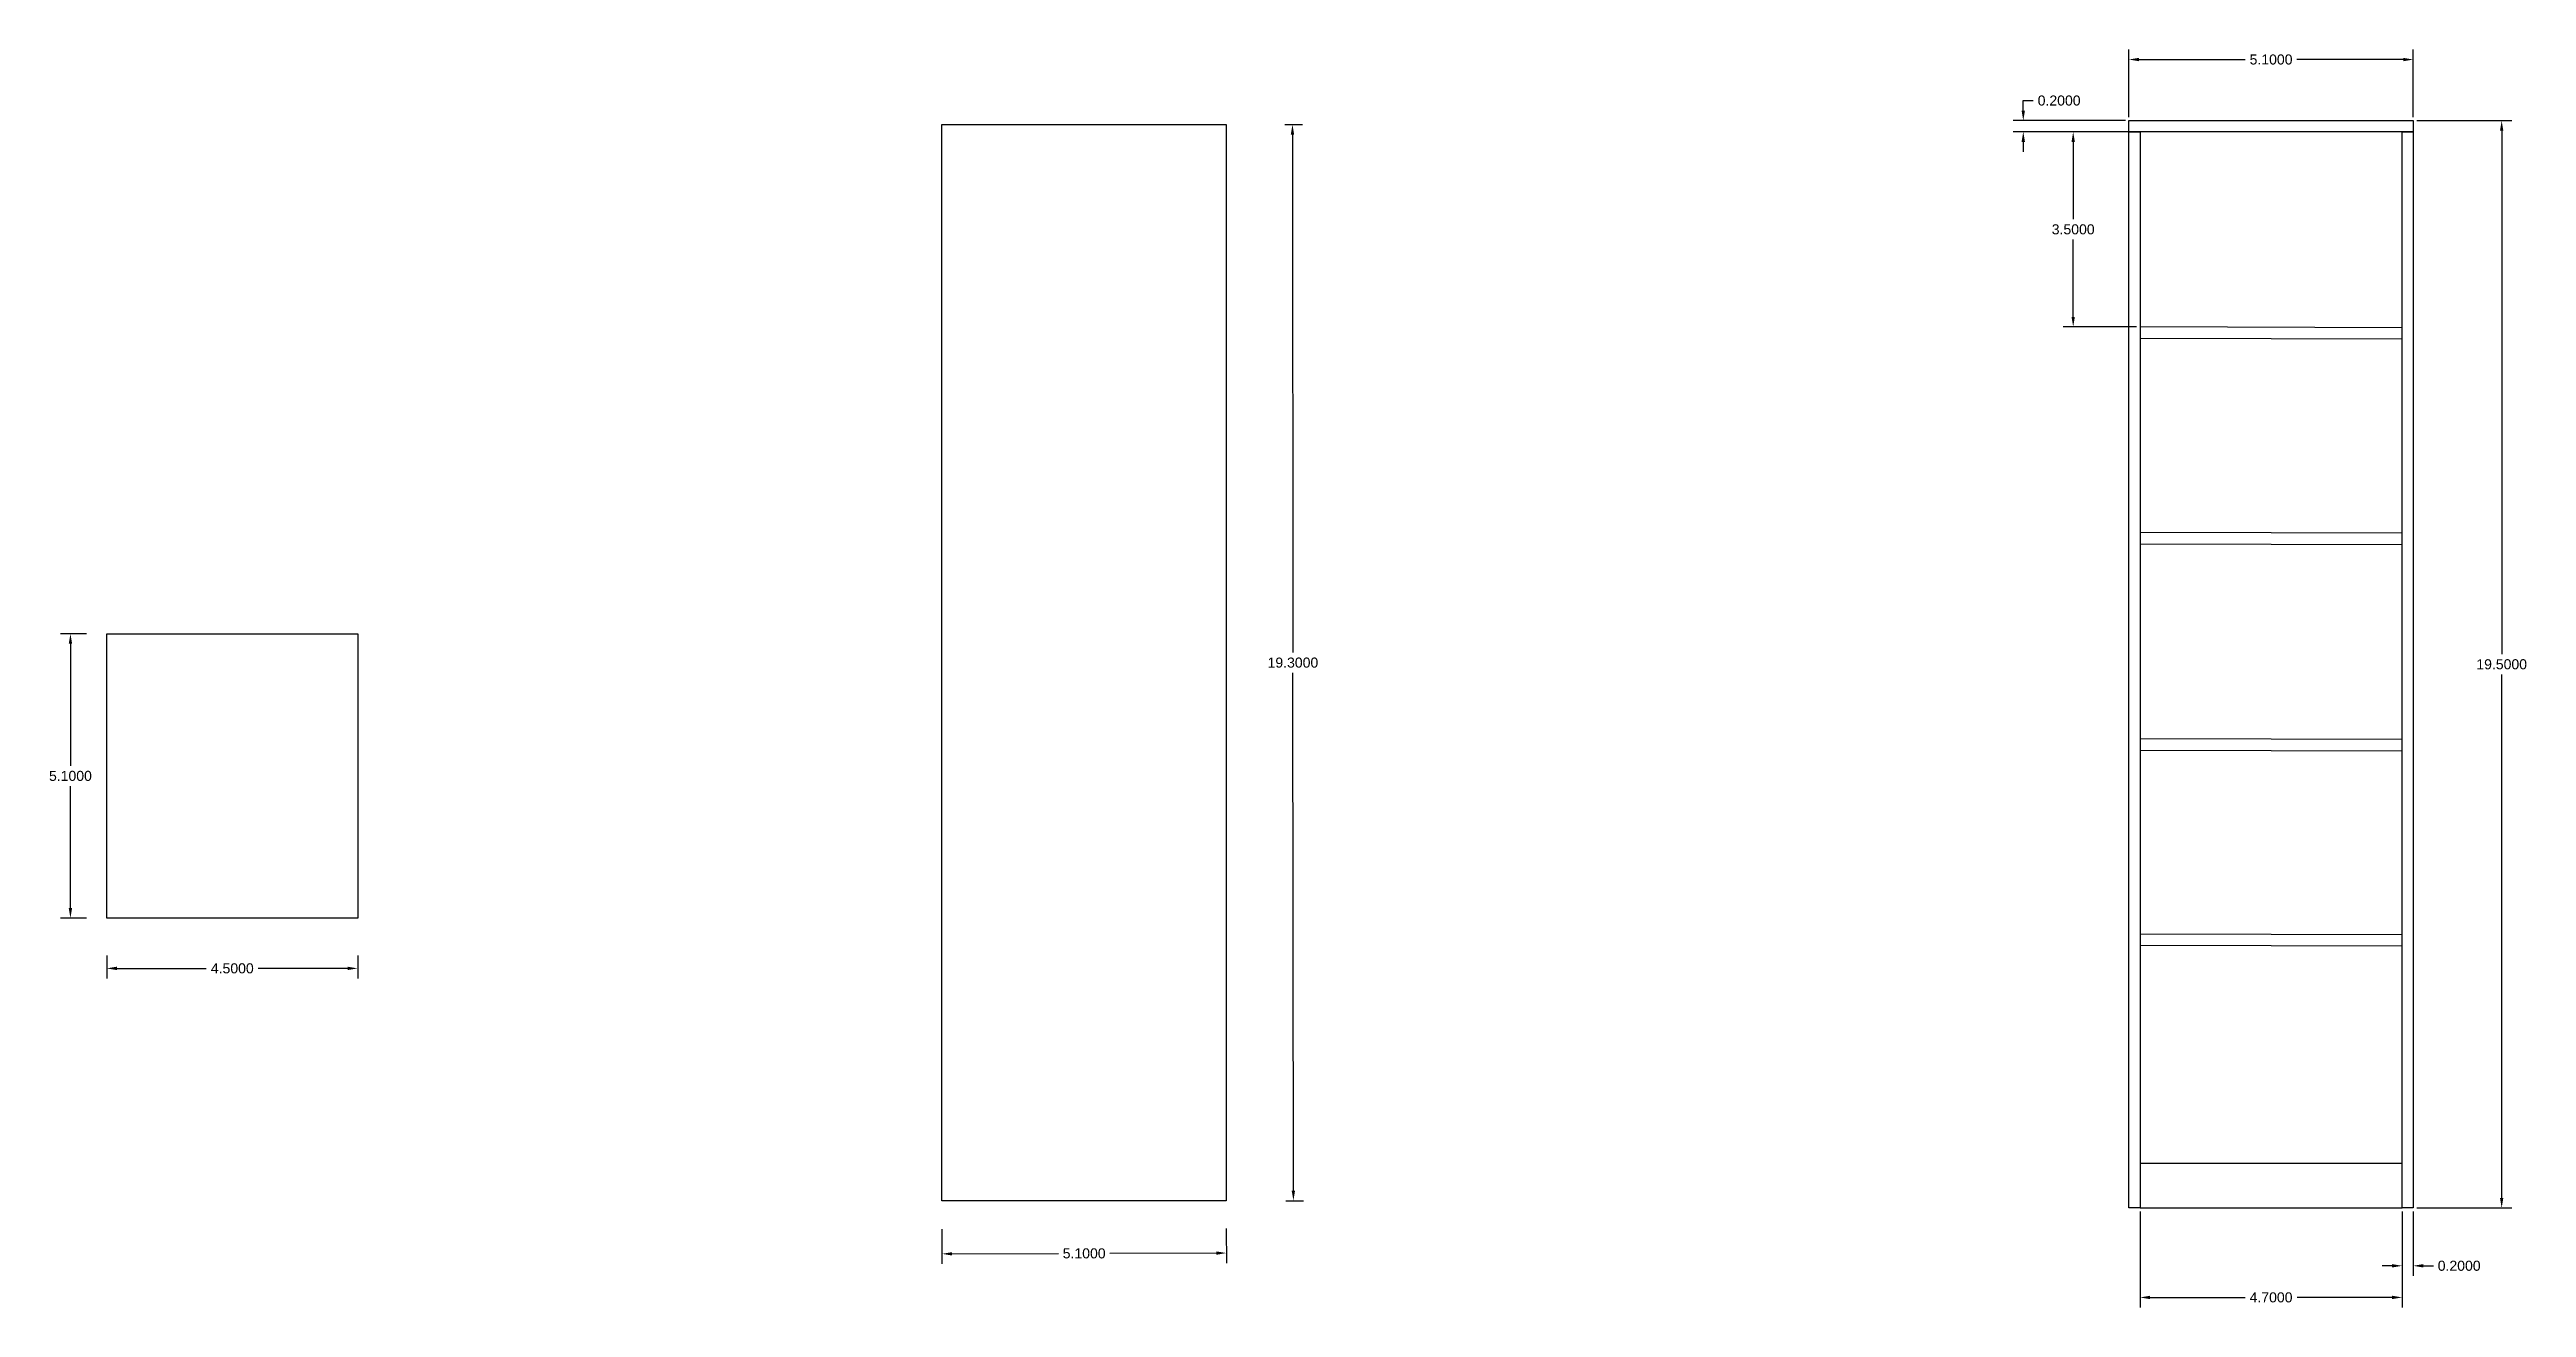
# Model space of a CAD drawing. Header units: inches. Extents: x 8.9 to 53.3, y 13.6 to 36.2.
import ezdxf

# ---------------------------------------------------------------- set-up
doc = ezdxf.new("R2010")
doc.units = ezdxf.units.IN
doc.header["$MEASUREMENT"] = 0
for name, color, linetype in [('fata frontala', 91, 'Continuous'), ('fata laterala', 131, 'Continuous'), ('fata sus', 210, 'Continuous'), ('masuratori', 51, 'Continuous')]:
    doc.layers.add(name, color=color, linetype=linetype)
doc.styles.get("Standard").update_dxf_attribs({"font": 'arial.ttf'})
doc.dimstyles.get("Standard").update_dxf_attribs({"dimtxt": 0.18, "dimasz": 0.18, "dimexe": 0.18, "dimexo": 0.0625, "dimgap": 0.09, "dimtad": 0, "dimtih": 1, "dimtoh": 1, "dimdec": 4, "dimzin": 0, "dimdsep": 46, "dimtxsty": 'Standard', "dimcen": 0.09, "dimadec": 0, "dimazin": 0, "dimtfac": 1, "dimtdec": 4, "dimtofl": 0, "dimtmove": 0, "dimatfit": 3, "dimfxl": 1, "dimtolj": 1, "dimtzin": 0, "dimarcsym": 0})

# ---------------------------------------------------------------- blocks, each defined once
blk = doc.blocks.new('*D1')
at = {"layer": 'Defpoints', "color": 0, "transparency": 16777216}
for p in [(9.949, 19.982), (14.449, 19.982), (14.449, 19.686)]:
    blk.add_point(p, dxfattribs=at)
at = {"layer": 'masuratori', "color": 0, "lineweight": -2, "transparency": 16777216}
for p, q in [((9.949, 19.919), (9.949, 19.506)), ((10.129, 19.686), (11.732, 19.686)), ((14.269, 19.686), (12.666, 19.686)), ((14.449, 19.919), (14.449, 19.506))]:
    blk.add_line(p, q, dxfattribs=at)
at = {"layer": 'masuratori', "color": 0, "transparency": 16777216}
for points in [[(10.129, 19.716), (10.129, 19.656), (9.949, 19.686)], [(14.269, 19.716), (14.269, 19.656), (14.449, 19.686)]]:
    blk.add_solid(points, dxfattribs=at)
at = {"layer": 'masuratori', "color": 0, "transparency": 16777216, "insert": (12.199, 19.686), "char_height": 0.18, "attachment_point": 5}
blk.add_mtext('\\A1;4.5000', dxfattribs=at)
blk = doc.blocks.new('*D2')
at = {"layer": 'Defpoints', "color": 0, "transparency": 16777216}
for p in [(9.645, 25.687), (9.297, 20.587), (9.645, 20.587)]:
    blk.add_point(p, dxfattribs=at)
at = {"layer": 'masuratori', "color": 0, "lineweight": -2, "transparency": 16777216}
for p, q in [((9.583, 25.687), (9.117, 25.687)), ((9.297, 25.507), (9.297, 23.319)), ((9.297, 20.767), (9.297, 22.955)), ((9.583, 20.587), (9.117, 20.587))]:
    blk.add_line(p, q, dxfattribs=at)
at = {"layer": 'masuratori', "color": 0, "transparency": 16777216}
for points in [[(9.267, 25.507), (9.327, 25.507), (9.297, 25.687)], [(9.267, 20.767), (9.327, 20.767), (9.297, 20.587)]]:
    blk.add_solid(points, dxfattribs=at)
at = {"layer": 'masuratori', "color": 0, "transparency": 16777216, "insert": (9.297, 23.137), "char_height": 0.18, "attachment_point": 5}
blk.add_mtext('\\A1;5.1000', dxfattribs=at)
blk = doc.blocks.new('*D15')
at = {"layer": 'Defpoints', "color": 0, "transparency": 16777216}
for p in [(24.923, 15.072), (30.023, 15.086), (30.024, 14.581)]:
    blk.add_point(p, dxfattribs=at)
at = {"layer": 'masuratori', "color": 0, "lineweight": -2, "transparency": 16777216}
for p, q in [((24.923, 15.01), (24.924, 14.387)), ((30.023, 15.024), (30.024, 14.401)), ((25.104, 14.567), (27.011, 14.573)), ((29.844, 14.58), (27.937, 14.575))]:
    blk.add_line(p, q, dxfattribs=at)
at = {"layer": 'masuratori', "color": 0, "transparency": 16777216}
for points in [[(25.104, 14.597), (25.104, 14.537), (24.924, 14.567)], [(29.844, 14.61), (29.844, 14.55), (30.024, 14.581)]]:
    blk.add_solid(points, dxfattribs=at)
at = {"layer": 'masuratori', "color": 0, "transparency": 16777216, "insert": (27.474, 14.574), "char_height": 0.18, "attachment_point": 5}
blk.add_mtext('\\A1;5.1000', dxfattribs=at)
blk = doc.blocks.new('*D16')
at = {"layer": 'Defpoints', "color": 0, "transparency": 16777216}
for p in [(31.011, 34.819), (31.027, 15.519), (31.226, 15.519)]:
    blk.add_point(p, dxfattribs=at)
at = {"layer": 'masuratori', "color": 0, "lineweight": -2, "transparency": 16777216}
for p, q in [((31.073, 34.819), (31.389, 34.819)), ((31.209, 34.639), (31.217, 25.351)), ((31.225, 15.699), (31.217, 24.987)), ((31.09, 15.519), (31.406, 15.519))]:
    blk.add_line(p, q, dxfattribs=at)
at = {"layer": 'masuratori', "color": 0, "transparency": 16777216}
for points in [[(31.239, 34.639), (31.179, 34.639), (31.209, 34.819)], [(31.255, 15.699), (31.195, 15.699), (31.226, 15.519)]]:
    blk.add_solid(points, dxfattribs=at)
at = {"layer": 'masuratori', "color": 0, "transparency": 16777216, "insert": (31.217, 25.169), "char_height": 0.18, "attachment_point": 5}
blk.add_mtext('\\A1;19.3000', dxfattribs=at)
blk = doc.blocks.new('*D29')
at = {"layer": 'Defpoints', "color": 0, "transparency": 16777216}
for p in [(51.306, 35.985), (46.206, 34.889), (51.306, 34.889)]:
    blk.add_point(p, dxfattribs=at)
at = {"layer": 'masuratori', "color": 0, "lineweight": -2, "transparency": 16777216}
for p, q in [((46.206, 34.951), (46.206, 36.165)), ((46.386, 35.985), (48.293, 35.985)), ((51.126, 35.985), (49.219, 35.985)), ((51.306, 34.951), (51.306, 36.165))]:
    blk.add_line(p, q, dxfattribs=at)
at = {"layer": 'masuratori', "color": 0, "transparency": 16777216}
for points in [[(46.386, 36.015), (46.386, 35.955), (46.206, 35.985)], [(51.126, 36.015), (51.126, 35.955), (51.306, 35.985)]]:
    blk.add_solid(points, dxfattribs=at)
at = {"layer": 'masuratori', "color": 0, "transparency": 16777216, "insert": (48.756, 35.985), "char_height": 0.18, "attachment_point": 5}
blk.add_mtext('\\A1;5.1000', dxfattribs=at)
blk = doc.blocks.new('*D30')
at = {"layer": 'Defpoints', "color": 0, "transparency": 16777216}
for p in [(51.306, 34.889), (52.891, 34.889), (51.306, 15.389)]:
    blk.add_point(p, dxfattribs=at)
at = {"layer": 'masuratori', "color": 0, "lineweight": -2, "transparency": 16777216}
for p, q in [((51.368, 34.889), (53.071, 34.889)), ((52.891, 34.709), (52.891, 25.321)), ((52.891, 15.569), (52.891, 24.957)), ((51.368, 15.389), (53.071, 15.389))]:
    blk.add_line(p, q, dxfattribs=at)
at = {"layer": 'masuratori', "color": 0, "transparency": 16777216}
for points in [[(52.861, 34.709), (52.921, 34.709), (52.891, 34.889)], [(52.861, 15.569), (52.921, 15.569), (52.891, 15.389)]]:
    blk.add_solid(points, dxfattribs=at)
at = {"layer": 'masuratori', "color": 0, "transparency": 16777216, "insert": (52.891, 25.139), "char_height": 0.18, "attachment_point": 5}
blk.add_mtext('\\A1;19.5000', dxfattribs=at)
blk = doc.blocks.new('*D31')
at = {"layer": 'Defpoints', "color": 0, "transparency": 16777216}
for p in [(51.106, 15.389), (51.306, 15.389), (51.306, 14.352)]:
    blk.add_point(p, dxfattribs=at)
at = {"layer": 'masuratori', "color": 0, "lineweight": -2, "transparency": 16777216}
for p, q in [((51.106, 15.326), (51.106, 14.172)), ((51.306, 15.326), (51.306, 14.172)), ((50.926, 14.352), (50.746, 14.352)), ((51.486, 14.352), (51.666, 14.352))]:
    blk.add_line(p, q, dxfattribs=at)
at = {"layer": 'masuratori', "color": 0, "transparency": 16777216}
for points in [[(50.926, 14.382), (50.926, 14.322), (51.106, 14.352)], [(51.486, 14.382), (51.486, 14.322), (51.306, 14.352)]]:
    blk.add_solid(points, dxfattribs=at)
at = {"layer": 'masuratori', "color": 0, "transparency": 16777216, "insert": (52.129, 14.352), "char_height": 0.18, "attachment_point": 5}
blk.add_mtext('\\A1;0.2000', dxfattribs=at)
blk = doc.blocks.new('*D32')
at = {"layer": 'Defpoints', "color": 0, "transparency": 16777216}
for p in [(46.406, 15.389), (51.106, 15.389), (51.106, 13.785)]:
    blk.add_point(p, dxfattribs=at)
at = {"layer": 'masuratori', "color": 0, "lineweight": -2, "transparency": 16777216}
for p, q in [((46.406, 15.326), (46.406, 13.605)), ((51.106, 15.326), (51.106, 13.605)), ((46.586, 13.785), (48.289, 13.785)), ((50.926, 13.785), (49.223, 13.785))]:
    blk.add_line(p, q, dxfattribs=at)
at = {"layer": 'masuratori', "color": 0, "transparency": 16777216}
for points in [[(46.586, 13.815), (46.586, 13.755), (46.406, 13.785)], [(50.926, 13.815), (50.926, 13.755), (51.106, 13.785)]]:
    blk.add_solid(points, dxfattribs=at)
at = {"layer": 'masuratori', "color": 0, "transparency": 16777216, "insert": (48.756, 13.785), "char_height": 0.18, "attachment_point": 5}
blk.add_mtext('\\A1;4.7000', dxfattribs=at)
blk = doc.blocks.new('*D33')
at = {"layer": 'Defpoints', "color": 0, "transparency": 16777216}
for p in [(46.406, 34.689), (45.208, 31.189), (46.406, 31.189)]:
    blk.add_point(p, dxfattribs=at)
at = {"layer": 'masuratori', "color": 0, "lineweight": -2, "transparency": 16777216}
for p, q in [((46.343, 34.689), (45.028, 34.689)), ((45.208, 34.509), (45.208, 33.121)), ((45.208, 31.369), (45.208, 32.757)), ((46.343, 31.189), (45.028, 31.189))]:
    blk.add_line(p, q, dxfattribs=at)
at = {"layer": 'masuratori', "color": 0, "transparency": 16777216}
for points in [[(45.178, 34.509), (45.238, 34.509), (45.208, 34.689)], [(45.178, 31.369), (45.238, 31.369), (45.208, 31.189)]]:
    blk.add_solid(points, dxfattribs=at)
at = {"layer": 'masuratori', "color": 0, "transparency": 16777216, "insert": (45.208, 32.939), "char_height": 0.18, "attachment_point": 5}
blk.add_mtext('\\A1;3.5000', dxfattribs=at)
blk = doc.blocks.new('*D34')
at = {"layer": 'Defpoints', "color": 0, "transparency": 16777216}
for p in [(44.313, 34.889), (46.206, 34.889), (46.206, 34.689)]:
    blk.add_point(p, dxfattribs=at)
at = {"layer": 'masuratori', "color": 0, "lineweight": -2, "transparency": 16777216}
for p, q in [((44.313, 35.069), (44.313, 35.249)), ((44.313, 35.249), (44.493, 35.249)), ((46.143, 34.889), (44.133, 34.889)), ((46.143, 34.689), (44.133, 34.689)), ((44.313, 34.509), (44.313, 34.329))]:
    blk.add_line(p, q, dxfattribs=at)
at = {"layer": 'masuratori', "color": 0, "transparency": 16777216}
for points in [[(44.283, 35.069), (44.343, 35.069), (44.313, 34.889)], [(44.283, 34.509), (44.343, 34.509), (44.313, 34.689)]]:
    blk.add_solid(points, dxfattribs=at)
at = {"layer": 'masuratori', "color": 0, "transparency": 16777216, "insert": (44.956, 35.249), "char_height": 0.18, "attachment_point": 5}
blk.add_mtext('\\A1;0.2000', dxfattribs=at)

msp = doc.modelspace()

# ---------------------------------------------------------------- linework, layer by layer
at = {"layer": 'fata frontala'}
for points in [[(46.20598, 34.88884), (51.30598, 34.88884), (51.30598, 34.68884), (46.20598, 34.68884)], [(46.20598, 34.68884), (46.40598, 34.68884), (46.40598, 15.38884), (46.20598, 15.38884)], [(51.10598, 34.68884), (51.30598, 34.68884), (51.30598, 15.38884), (51.10598, 15.38884)], [(46.40598, 30.98884), (51.10598, 30.97574), (51.10598, 31.17574), (46.40598, 31.18884)], [(46.40598, 27.30193), (51.10598, 27.28884), (51.10598, 27.48884), (46.40598, 27.50193)], [(46.40598, 23.60193), (51.10598, 23.58884), (51.10598, 23.78884), (46.40598, 23.80193)], [(46.40598, 20.10193), (51.10598, 20.08884), (51.10598, 20.28884), (46.40598, 20.30193)], [(46.40598, 15.38884), (51.10598, 15.38884), (51.10598, 16.18884), (46.40598, 16.18884)]]:
    msp.add_lwpolyline(points, close=True, dxfattribs=at)
at = {"layer": 'fata laterala'}
msp.add_lwpolyline([(24.9225, 34.81857), (30.0225, 34.81857), (30.0225, 15.51857), (24.9225, 15.51857)], close=True, dxfattribs=at)
at = {"layer": 'fata sus'}
msp.add_lwpolyline([(9.94888, 25.68681), (14.44888, 25.68681), (14.44888, 20.58681), (9.94888, 20.58681)], close=True, dxfattribs=at)

# ---------------------------------------------------------------- dimensions: what is measured, and where the dimension line sits
at = {"layer": 'masuratori'}
for base, p1, p2, picture, middle in [((51.30598, 35.98454), (46.20598, 34.88884), (51.30598, 34.88884), '*D29', (48.75598, 35.98454)), ((14.44888, 19.68592), (9.94888, 19.98152), (14.44888, 19.98152), '*D1', (12.19888, 19.68592)), ((51.10598, 13.78491), (46.40598, 15.38884), (51.10598, 15.38884), '*D32', (48.75598, 13.78491)), ((51.30598, 14.35236), (51.10598, 15.38884), (51.30598, 15.38884), '*D31', (52.1293, 14.35236))]:
    dim = msp.add_linear_dim(base=base, p1=p1, p2=p2, dimstyle='Standard', dxfattribs=at)
    dim.commit()
    dim.dimension.update_dxf_attribs({"geometry": picture, "text_midpoint": middle})
for base, p1, p2, picture, middle in [((44.31308, 34.88884), (46.20598, 34.68884), (46.20598, 34.88884), '*D34', (44.9564, 35.24884)), ((45.20801, 31.18884), (46.40598, 34.68884), (46.40598, 31.18884), '*D33', (45.20801, 32.93884)), ((52.89091, 34.88884), (51.30598, 15.38884), (51.30598, 34.88884), '*D30', (52.89091, 25.13884)), ((9.29717, 20.58681), (9.64518, 25.68681), (9.64518, 20.58681), '*D2', (9.29717, 23.13681))]:
    dim = msp.add_linear_dim(base=base, p1=p1, p2=p2, angle=90, dimstyle='Standard', dxfattribs=at)
    dim.commit()
    dim.dimension.update_dxf_attribs({"geometry": picture, "text_midpoint": middle})
for p1, p2, distance, picture, middle in [((31.01089, 34.81857), (31.02739, 15.51857), 0.19815, '*D16', (31.21729, 25.16874)), ((24.9225, 15.07224), (30.0225, 15.08624), -0.5054, '*D15', (27.47389, 14.57384))]:
    dim = msp.add_aligned_dim(p1=p1, p2=p2, distance=distance, dimstyle='Standard', dxfattribs=at)
    dim.commit()
    dim.dimension.update_dxf_attribs({"geometry": picture, "text_midpoint": middle})

doc.saveas('drawing.dxf')
